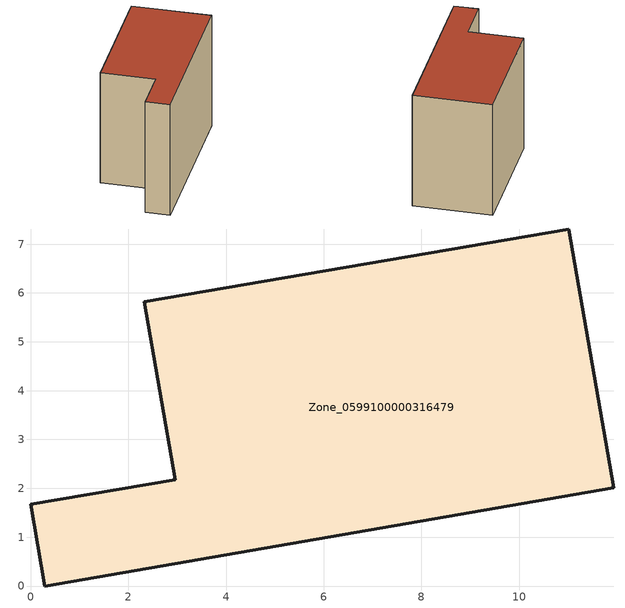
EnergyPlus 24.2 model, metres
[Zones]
Zone_0599100000316479
 floor ground (C_G): 0,1.67 2.96,2.18 2.33,5.82 11.02,7.31 11.94,2.01 0.29,0 z0
 wall outside (C_F): 2.96,2.18 0,1.67 0.29,0 11.94,2.01 11.02,7.31 2.33,5.82 2.96,2.18 z0:8.35
 roof outside (C_R): 11.02,7.31 2.33,5.82 2.96,2.18 0,1.67 0.29,0 11.94,2.01 z8.35
[BUILDING]
Pand.0599100000316479: North Axis=0; Terrain=City; Loads Convergence Tolerance Value=0.04; Temperature Convergence Tolerance Value=0.4; Solar Distribution=FullExterior; Maximum Number of Warmup Days=25; Minimum Number of Warmup Days=1
[Site:Location]
Rotterdam.The.Hague.AP_ZH_NLD Design_Conditions: Latitude=51.96; Longitude=4.45; Time Zone=1; Elevation=-4.5
[SITE:GROUNDTEMPERATURE:BUILDINGSURFACE]
18, 18, 18, 18, 18, 18, 18, 18, 18, 18, 18, 18
[MATERIAL] Thermal Absorptance=0.9; Solar Absorptance=0.7; Visible Absorptance=0.7
Name | Roughness | Thickness | Conductivity | Density | Specific Heat
G.TI.1975-1991 | MediumSmooth | 0.15 | 0.288461 | 540 | 1210
F.TI.1975-1991 | Rough | 0.3 | 0.230769 | 1920 | 840
R.TI.1975-1991 | MediumRough | 0.2 | 0.153846 | 1500 | 1000
[CONSTRUCTION]
C_G: G.TI.1975-1991
C_F: F.TI.1975-1991
C_R: R.TI.1975-1991
[ZONE]
Zone_0599100000316479: Type=1; Multiplier=1; Ceiling Height=Autocalculate; Volume=Autocalculate; Floor Area=autocalculate; Part of Total Floor Area=Yes
[ZONEINFILTRATION:DESIGNFLOWRATE]
Infil_Zone_0599100000316479: Zone or ZoneList or Space or SpaceList=Zone_0599100000316479; Schedule=AlwaysOn; Design Flow Rate Calculation Method=Flow/Area; Flow Rate per Floor Area=0.003; Constant Term Coefficient=1; Temperature Term Coefficient=0; Velocity Term Coefficient=0; Velocity Squared Term Coefficient=0
[HVACTEMPLATE:ZONE:IDEALLOADSAIRSYSTEM]
Zone_0599100000316479: Maximum Heating Supply Air Temperature=50; Minimum Cooling Supply Air Temperature=13; Maximum Heating Supply Air Humidity Ratio=0.0156; Minimum Cooling Supply Air Humidity Ratio=0.0077; Heating Limit=NoLimit; Cooling Limit=NoLimit; Dehumidification Control Type=ConstantSensibleHeatRatio; Cooling Sensible Heat Ratio=0.7; Dehumidification Setpoint=60; Humidification Control Type=None; Humidification Setpoint=30; Outdoor Air Method=None; Outdoor Air Flow Rate per Person=0.00944; Outdoor Air Flow Rate per Zone Floor Area=0; Outdoor Air Flow Rate per Zone=0; Demand Controlled Ventilation Type=None; Outdoor Air Economizer Type=NoEconomizer; Heat Recovery Type=None; Sensible Heat Recovery Effectiveness=0.7; Latent Heat Recovery Effectiveness=0.65
[ZONECONTROL:THERMOSTAT]
ThermostatControl_Zone_0599100000316479: Zone or ZoneList=Zone_0599100000316479; Control Type Schedule=DualSetpointControlType; Control 1=Thermostat_Zone_0599100000316479; Temperature Difference Between Cutout And Setpoint=0
[THERMOSTATSETPOINT:DUALSETPOINT]
Thermostat_Zone_0599100000316479: Heating Setpoint Temperature Schedule=HeatingSetpoint_Zone_0599100000316479; Cooling Setpoint Temperature Schedule=CoolingSetpoint_Zone_0599100000316479
[SCHEDULE:COMPACT]
HeatingSetpoint_Zone_0599100000316479: Through: 12/31, For: AllDays, Until: 24:00, 21
CoolingSetpoint_Zone_0599100000316479: Through: 12/31, For: AllDays, Until: 24:00, 24
DualSetpointControlType: Through: 12/31, For: AllDays, Until: 24:00, 4
AlwaysOn: Through: 12/31, For: AllDays, Until: 24:00, 1
